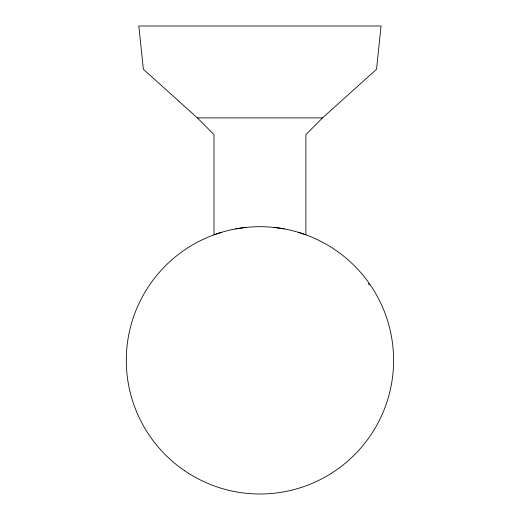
<?xml version="1.0" encoding="UTF-8"?>
<svg xmlns="http://www.w3.org/2000/svg" width="520" height="520" viewBox="0 0 520 520"><rect width="100%" height="100%" fill="white"/><g stroke="black" fill="none" stroke-linecap="round" stroke-linejoin="round"><path stroke-width="0.78" d="M221.605 232.31A132.97 132.243 0 0 0 214.006 234.839L214.006 134.595L197.373 117.891L143.37 69.264L138.827 26L381.075 26L376.526 69.264L322.53 117.891L305.897 134.595L305.897 234.839A132.97 132.243 0 0 0 298.298 232.31M197.373 117.891L322.53 117.891M235.716 228.904A132.97 132.243 0 0 1 246.006 227.422M273.897 227.422A132.97 132.243 0 0 1 284.187 228.904M368.349 283.589A132.821 132.821 0 0 1 369.259 284.895M184.333 470.548A133.653 133.653 0 0 0 393.198 370.728A133.653 133.653 0 0 0 202.319 239.753A133.653 133.653 0 0 0 184.333 470.548"/></g></svg>
